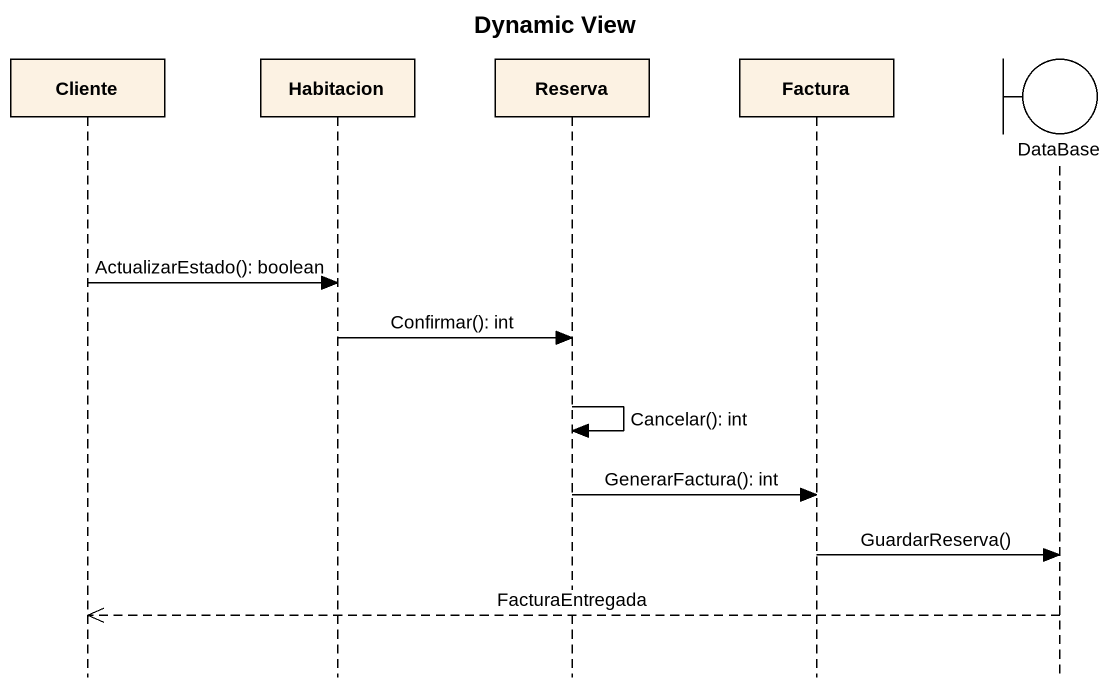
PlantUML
@startuml
title Dynamic View
hide footbox
participant Cliente
participant Habitacion
participant Reserva
participant Factura
boundary "DataBase" as DataBase_

Cliente -> Habitacion : ActualizarEstado(): boolean
Habitacion -> Reserva : Confirmar(): int
Reserva -> Reserva : Cancelar(): int
Reserva -> Factura : GenerarFactura(): int
Factura -> DataBase_ : GuardarReserva()
DataBase_ -->> Cliente : FacturaEntregada
@enduml
